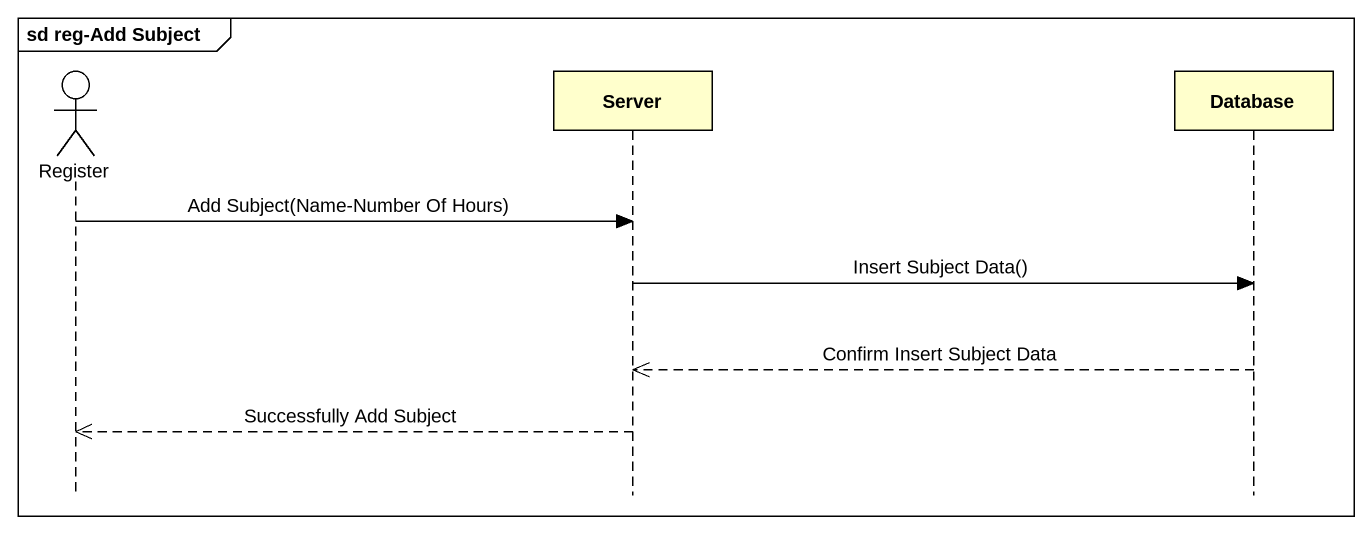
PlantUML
@startuml
mainframe sd reg-Add Subject
hide footbox
actor Register
participant Server
participant "Database" as Database_

Register -> Server : Add Subject(Name-Number Of Hours)
Server -> Database_ : Insert Subject Data()
Database_ -->> Server : Confirm Insert Subject Data
Server -->> Register : Successfully Add Subject
@enduml
